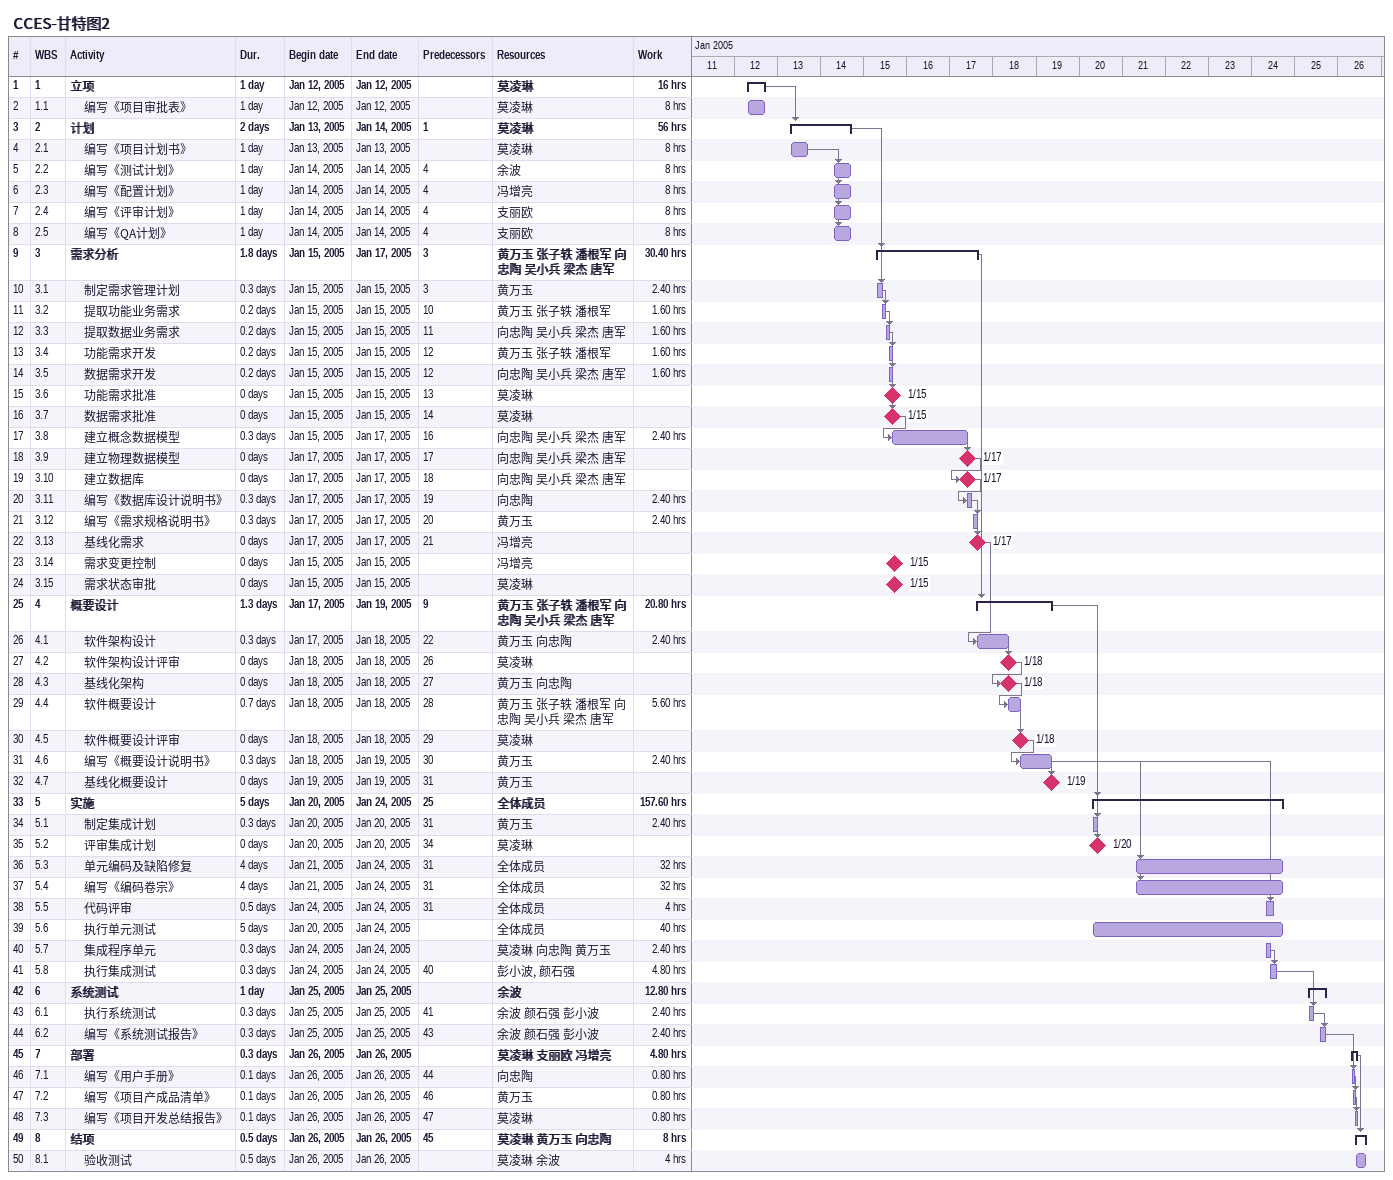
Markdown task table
CCES-甘特图2

| ID | WBS | Task | Duration | Start | Finish | Predecessors | Resources | Work (h) |
|---|---|---|---|---|---|---|---|---|
| 1 | 1 | **立项** | 1d | 2005-01-12 | 2005-01-12 |  | 莫凌琳 | 16 |
| 2 | 1.1 | 编写《项目审批表》 | 1d | 2005-01-12 | 2005-01-12 |  | 莫凌琳 | 8 |
| 3 | 2 | **计划** | 2d | 2005-01-13 | 2005-01-14 | 1 | 莫凌琳 | 56 |
| 4 | 2.1 | 编写《项目计划书》 | 1d | 2005-01-13 | 2005-01-13 |  | 莫凌琳 | 8 |
| 5 | 2.2 | 编写《测试计划》 | 1d | 2005-01-14 | 2005-01-14 | 4 | 余波 | 8 |
| 6 | 2.3 | 编写《配置计划》 | 1d | 2005-01-14 | 2005-01-14 | 4 | 冯增亮 | 8 |
| 7 | 2.4 | 编写《评审计划》 | 1d | 2005-01-14 | 2005-01-14 | 4 | 支丽欧 | 8 |
| 8 | 2.5 | 编写《QA计划》 | 1d | 2005-01-14 | 2005-01-14 | 4 | 支丽欧 | 8 |
| 9 | 3 | **需求分析** | 1.8d | 2005-01-15 | 2005-01-17 | 3 | 黄万玉 张子轶 潘根军 向忠陶 吴小兵 梁杰 唐军 | 30.40 |
| 10 | 3.1 | 制定需求管理计划 | 0.3d | 2005-01-15 | 2005-01-15 | 3 | 黄万玉 | 2.40 |
| 11 | 3.2 | 提取功能业务需求 | 0.2d | 2005-01-15 | 2005-01-15 | 10 | 黄万玉 张子轶 潘根军 | 1.60 |
| 12 | 3.3 | 提取数据业务需求 | 0.2d | 2005-01-15 | 2005-01-15 | 11 | 向忠陶 吴小兵 梁杰 唐军 | 1.60 |
| 13 | 3.4 | 功能需求开发 | 0.2d | 2005-01-15 | 2005-01-15 | 12 | 黄万玉 张子轶 潘根军 | 1.60 |
| 14 | 3.5 | 数据需求开发 | 0.2d | 2005-01-15 | 2005-01-15 | 12 | 向忠陶 吴小兵 梁杰 唐军 | 1.60 |
| 15 | 3.6 | 功能需求批准 | 0d | 2005-01-15 | 2005-01-15 | 13 | 莫凌琳 |  |
| 16 | 3.7 | 数据需求批准 | 0d | 2005-01-15 | 2005-01-15 | 14 | 莫凌琳 |  |
| 17 | 3.8 | 建立概念数据模型 | 0.3d | 2005-01-15 | 2005-01-17 | 16 | 向忠陶 吴小兵 梁杰 唐军 | 2.40 |
| 18 | 3.9 | 建立物理数据模型 | 0d | 2005-01-17 | 2005-01-17 | 17 | 向忠陶 吴小兵 梁杰 唐军 |  |
| 19 | 3.10 | 建立数据库 | 0d | 2005-01-17 | 2005-01-17 | 18 | 向忠陶 吴小兵 梁杰 唐军 |  |
| 20 | 3.11 | 编写《数据库设计说明书》 | 0.3d | 2005-01-17 | 2005-01-17 | 19 | 向忠陶 | 2.40 |
| 21 | 3.12 | 编写《需求规格说明书》 | 0.3d | 2005-01-17 | 2005-01-17 | 20 | 黄万玉 | 2.40 |
| 22 | 3.13 | 基线化需求 | 0d | 2005-01-17 | 2005-01-17 | 21 | 冯增亮 |  |
| 23 | 3.14 | 需求变更控制 | 0d | 2005-01-15 | 2005-01-15 |  | 冯增亮 |  |
| 24 | 3.15 | 需求状态审批 | 0d | 2005-01-15 | 2005-01-15 |  | 莫凌琳 |  |
| 25 | 4 | **概要设计** | 1.3d | 2005-01-17 | 2005-01-19 | 9 | 黄万玉 张子轶 潘根军 向忠陶 吴小兵 梁杰 唐军 | 20.80 |
| 26 | 4.1 | 软件架构设计 | 0.3d | 2005-01-17 | 2005-01-18 | 22 | 黄万玉 向忠陶 | 2.40 |
| 27 | 4.2 | 软件架构设计评审 | 0d | 2005-01-18 | 2005-01-18 | 26 | 莫凌琳 |  |
| 28 | 4.3 | 基线化架构 | 0d | 2005-01-18 | 2005-01-18 | 27 | 黄万玉 向忠陶 |  |
| 29 | 4.4 | 软件概要设计 | 0.7d | 2005-01-18 | 2005-01-18 | 28 | 黄万玉 张子轶 潘根军 向忠陶 吴小兵 梁杰 唐军 | 5.60 |
| 30 | 4.5 | 软件概要设计评审 | 0d | 2005-01-18 | 2005-01-18 | 29 | 莫凌琳 |  |
| 31 | 4.6 | 编写《概要设计说明书》 | 0.3d | 2005-01-18 | 2005-01-19 | 30 | 黄万玉 | 2.40 |
| 32 | 4.7 | 基线化概要设计 | 0d | 2005-01-19 | 2005-01-19 | 31 | 黄万玉 |  |
| 33 | 5 | **实施** | 5d | 2005-01-20 | 2005-01-24 | 25 | 全体成员 | 157.60 |
| 34 | 5.1 | 制定集成计划 | 0.3d | 2005-01-20 | 2005-01-20 | 31 | 黄万玉 | 2.40 |
| 35 | 5.2 | 评审集成计划 | 0d | 2005-01-20 | 2005-01-20 | 34 | 莫凌琳 |  |
| 36 | 5.3 | 单元编码及缺陷修复 | 4d | 2005-01-21 | 2005-01-24 | 31 | 全体成员 | 32 |
| 37 | 5.4 | 编写《编码卷宗》 | 4d | 2005-01-21 | 2005-01-24 | 31 | 全体成员 | 32 |
| 38 | 5.5 | 代码评审 | 0.5d | 2005-01-24 | 2005-01-24 | 31 | 全体成员 | 4 |
| 39 | 5.6 | 执行单元测试 | 5d | 2005-01-20 | 2005-01-24 |  | 全体成员 | 40 |
| 40 | 5.7 | 集成程序单元 | 0.3d | 2005-01-24 | 2005-01-24 |  | 莫凌琳 向忠陶 黄万玉 | 2.40 |
| 41 | 5.8 | 执行集成测试 | 0.3d | 2005-01-24 | 2005-01-24 | 40 | 彭小波, 颜石强 | 4.80 |
| 42 | 6 | **系统测试** | 1d | 2005-01-25 | 2005-01-25 |  | 余波 | 12.80 |
| 43 | 6.1 | 执行系统测试 | 0.3d | 2005-01-25 | 2005-01-25 | 41 | 余波 颜石强 彭小波 | 2.40 |
| 44 | 6.2 | 编写《系统测试报告》 | 0.3d | 2005-01-25 | 2005-01-25 | 43 | 余波 颜石强 彭小波 | 2.40 |
| 45 | 7 | **部署** | 0.3d | 2005-01-26 | 2005-01-26 |  | 莫凌琳 支丽欧 冯增亮 | 4.80 |
| 46 | 7.1 | 编写《用户手册》 | 0.1d | 2005-01-26 | 2005-01-26 | 44 | 向忠陶 | 0.80 |
| 47 | 7.2 | 编写《项目产成品清单》 | 0.1d | 2005-01-26 | 2005-01-26 | 46 | 黄万玉 | 0.80 |
| 48 | 7.3 | 编写《项目开发总结报告》 | 0.1d | 2005-01-26 | 2005-01-26 | 47 | 莫凌琳 | 0.80 |
| 49 | 8 | **结项** | 0.5d | 2005-01-26 | 2005-01-26 | 45 | 莫凌琳 黄万玉 向忠陶 | 8 |
| 50 | 8.1 | 验收测试 | 0.5d | 2005-01-26 | 2005-01-26 |  | 莫凌琳 余波 | 4 |
